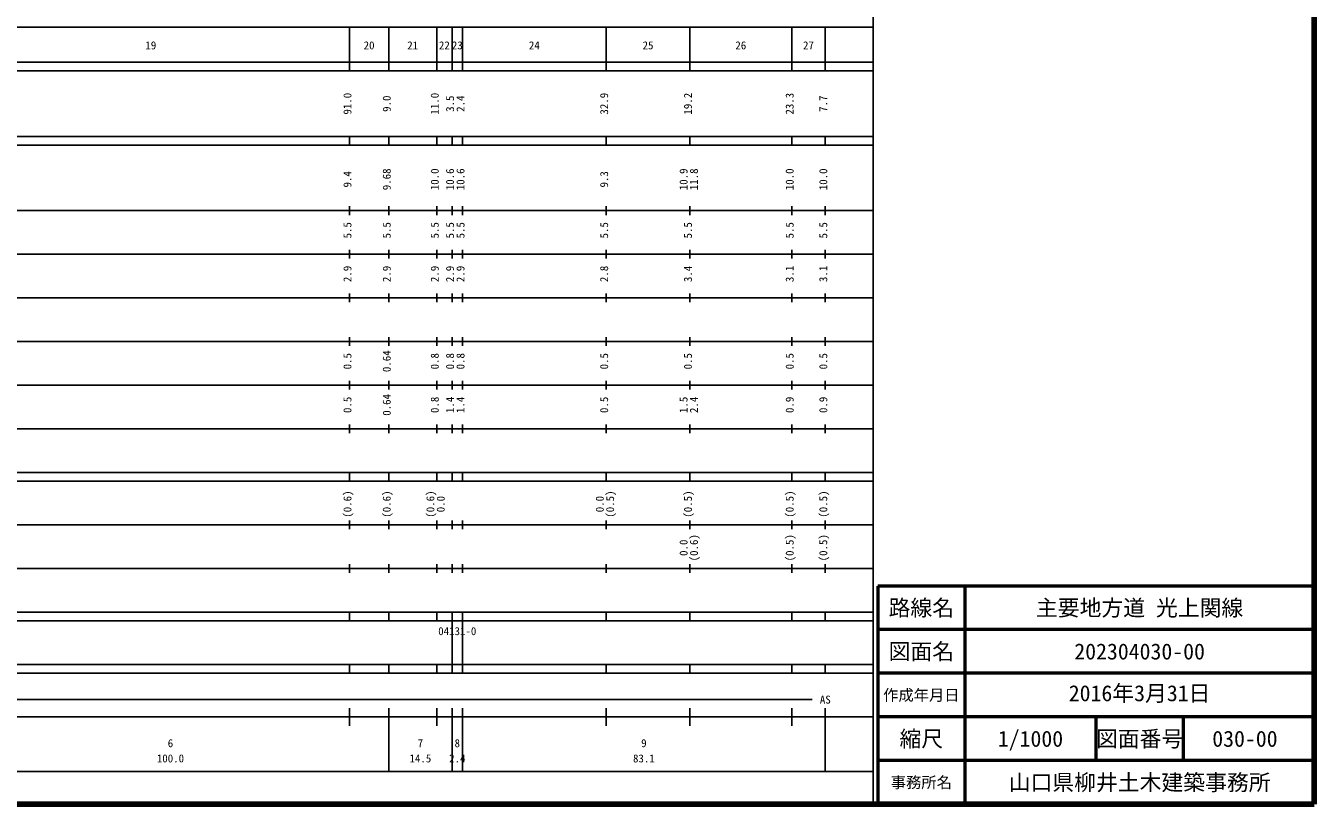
# Model space of a CAD drawing. Units: millimetres on the paper, enlarged 1000 times. Extents: x 40000 to 680000, y 20000 to 380000.
# Drawn here: x 384856 to 680000, y 20000 to 198357 of the extents above; entities that cross this region are included whole.
import ezdxf
from ezdxf.enums import TextEntityAlignment as Align

# ---------------------------------------------------------------- set-up
doc = ezdxf.new("R2010")
doc.units = ezdxf.units.MM
doc.header["$LTSCALE"] = 1000
for name, color, linetype, lineweight in [('M-TTL', 2, 'Continuous', 140), ('M-TTL-BAND', 7, 'Continuous', 25), ('M-TTL-FRAM', 2, 'Continuous', 50), ('M-TTL-LINE', 7, 'Continuous', 50)]:
    doc.layers.add(name, color=color, linetype=linetype, lineweight=lineweight)
doc.layers.add('M-TTL-TXT', color=7, linetype='Continuous')
doc.styles.add('ＭＳ ゴシック', font='')
doc.styles.get('ＭＳ ゴシック').set_extended_font_data('MS Gothic')

msp = doc.modelspace()

# ---------------------------------------------------------------- linework, layer by layer
at = {"layer": 'M-TTL'}
for p, q in [((680000, 20000), (680000, 380000)), ((40000, 20000), (680000, 20000))]:
    msp.add_line(p, q, dxfattribs=at)
at = {"layer": 'M-TTL-BAND'}
for p, q in [((579000, 20000), (579000, 370000)), ((68000, 198000), (579000, 198000)), ((459000, 188000), (459000, 198000)), ((468000, 188000), (468000, 198000)), ((479000, 188000), (479000, 198000)), ((482500, 188000), (482500, 198000)), ((484900, 188000), (484900, 198000)), ((517800, 188000), (517800, 198000)), ((537000, 188000), (537000, 198000)), ((560300, 188000), (560300, 198000)), ((568000, 188000), (568000, 198000)), ((40000, 190000), (579000, 190000)), ((40000, 188000), (579000, 188000)), ((40000, 173000), (579000, 173000)), ((459000, 171000), (459000, 173000)), ((468000, 171000), (468000, 173000)), ((479000, 171000), (479000, 173000)), ((482500, 171000), (482500, 173000)), ((484900, 171000), (484900, 173000)), ((517800, 171000), (517800, 173000)), ((537000, 171000), (537000, 173000)), ((560300, 171000), (560300, 173000)), ((568000, 171000), (568000, 173000)), ((40000, 171000), (579000, 171000)), ((459000, 155000), (459000, 157000)), ((468000, 155000), (468000, 157000)), ((479000, 155000), (479000, 157000)), ((482500, 155000), (482500, 157000)), ((484900, 155000), (484900, 157000)), ((517800, 155000), (517800, 157000)), ((537000, 155000), (537000, 157000)), ((560300, 155000), (560300, 157000)), ((568000, 155000), (568000, 157000)), ((40000, 156000), (579000, 156000)), ((46000, 146000), (579000, 146000)), ((459000, 145000), (459000, 147000)), ((468000, 145000), (468000, 147000)), ((479000, 145000), (479000, 147000)), ((482500, 145000), (482500, 147000)), ((484900, 145000), (484900, 147000)), ((517800, 145000), (517800, 147000)), ((537000, 145000), (537000, 147000)), ((560300, 145000), (560300, 147000)), ((568000, 145000), (568000, 147000)), ((52000, 136000), (579000, 136000)), ((459000, 135000), (459000, 137000)), ((468000, 135000), (468000, 137000)), ((479000, 135000), (479000, 137000)), ((482500, 135000), (482500, 137000)), ((484900, 135000), (484900, 137000)), ((517800, 135000), (517800, 137000)), ((537000, 135000), (537000, 137000)), ((560300, 135000), (560300, 137000)), ((568000, 135000), (568000, 137000)), ((459000, 125000), (459000, 127000)), ((468000, 125000), (468000, 127000)), ((479000, 125000), (479000, 127000)), ((482500, 125000), (482500, 127000)), ((484900, 125000), (484900, 127000)), ((517800, 125000), (517800, 127000)), ((537000, 125000), (537000, 127000)), ((560300, 125000), (560300, 127000)), ((568000, 125000), (568000, 127000)), ((46000, 126000), (579000, 126000)), ((52000, 116000), (579000, 116000)), ((459000, 115000), (459000, 117000)), ((468000, 115000), (468000, 117000)), ((479000, 115000), (479000, 117000)), ((482500, 115000), (482500, 117000)), ((484900, 115000), (484900, 117000)), ((517800, 115000), (517800, 117000)), ((537000, 115000), (537000, 117000)), ((560300, 115000), (560300, 117000)), ((568000, 115000), (568000, 117000)), ((459000, 105000), (459000, 107000)), ((468000, 105000), (468000, 107000)), ((479000, 105000), (479000, 107000)), ((482500, 105000), (482500, 107000)), ((484900, 105000), (484900, 107000)), ((517800, 105000), (517800, 107000)), ((537000, 105000), (537000, 107000)), ((560300, 105000), (560300, 107000)), ((568000, 105000), (568000, 107000)), ((46000, 106000), (579000, 106000)), ((40000, 96000), (579000, 96000)), ((459000, 94000), (459000, 96000)), ((468000, 94000), (468000, 96000)), ((479000, 94000), (479000, 96000)), ((482500, 94000), (482500, 96000)), ((484900, 94000), (484900, 96000)), ((517800, 94000), (517800, 96000)), ((537000, 94000), (537000, 96000)), ((560300, 94000), (560300, 96000)), ((568000, 94000), (568000, 96000)), ((40000, 94000), (579000, 94000)), ((49000, 84000), (579000, 84000)), ((459000, 83000), (459000, 85000)), ((468000, 83000), (468000, 85000)), ((479000, 83000), (479000, 85000)), ((482500, 83000), (482500, 85000)), ((484900, 83000), (484900, 85000)), ((517800, 83000), (517800, 85000)), ((537000, 83000), (537000, 85000)), ((560300, 83000), (560300, 85000)), ((568000, 83000), (568000, 85000)), ((40000, 74000), (579000, 74000)), ((459000, 73000), (459000, 75000)), ((468000, 73000), (468000, 75000)), ((479000, 73000), (479000, 75000)), ((482500, 73000), (482500, 75000)), ((484900, 73000), (484900, 75000)), ((517800, 73000), (517800, 75000)), ((537000, 73000), (537000, 75000)), ((560300, 73000), (560300, 75000)), ((568000, 73000), (568000, 75000)), ((40000, 64000), (579000, 64000)), ((40000, 62000), (579000, 62000)), ((459000, 62000), (459000, 64000)), ((468000, 62000), (468000, 64000)), ((479000, 62000), (479000, 64000)), ((482500, 62000), (482500, 64000)), ((482500, 52000), (482500, 62000)), ((484900, 62000), (484900, 64000)), ((484900, 52000), (484900, 62000)), ((517800, 62000), (517800, 64000)), ((537000, 62000), (537000, 64000)), ((560300, 62000), (560300, 64000)), ((568000, 62000), (568000, 64000)), ((40000, 52000), (579000, 52000)), ((459000, 50000), (459000, 52000)), ((468000, 50000), (468000, 52000)), ((479000, 50000), (479000, 52000)), ((482500, 50000), (482500, 52000)), ((484900, 50000), (484900, 52000)), ((517800, 50000), (517800, 52000)), ((537000, 50000), (537000, 52000)), ((560300, 50000), (560300, 52000)), ((568000, 50000), (568000, 52000)), ((40000, 50000), (579000, 50000)), ((71000, 44000), (565000, 44000)), ((459000, 38000), (459000, 42000)), ((468000, 27500), (468000, 42000)), ((479000, 38000), (479000, 42000)), ((482500, 27500), (482500, 42000)), ((484900, 27500), (484900, 42000)), ((517800, 38000), (517800, 42000)), ((537000, 38000), (537000, 42000)), ((560300, 38000), (560300, 42000)), ((568000, 27500), (568000, 42000)), ((40000, 40000), (579000, 40000)), ((68000, 27500), (579000, 27500))]:
    msp.add_line(p, q, dxfattribs=at)
at = {"layer": 'M-TTL-FRAM'}
for p, q in [((680000, 70000), (580000, 70000)), ((580000, 70000), (580000, 20000))]:
    msp.add_line(p, q, dxfattribs=at)
at = {"layer": 'M-TTL-LINE'}
for p, q in [((600000, 70000), (600000, 20000)), ((680000, 60000), (580000, 60000)), ((680000, 50000), (580000, 50000)), ((680000, 40000), (580000, 40000)), ((630000, 40000), (630000, 30000)), ((650000, 40000), (650000, 30000)), ((680000, 30000), (580000, 30000))]:
    msp.add_line(p, q, dxfattribs=at)

# ---------------------------------------------------------------- texts
at = {"layer": 'M-TTL-BAND', "style": 'ＭＳ ゴシック'}
for s, p in [('19', (413500, 192405)), ('20', (463500, 192405)), ('21', (473500, 192405)), ('22', (480750, 192405)), ('23', (483700, 192405)), ('24', (501350, 192405)), ('25', (527400, 192405)), ('26', (548650, 192405)), ('27', (564150, 192405)), ('AS', (568000, 42500)), ('6', (418000, 32523)), ('7', (475250, 32523)), ('8', (483700, 32523)), ('9', (526450, 32523)), ('100.0', (418000, 29033)), ('14.5', (475250, 29033)), ('2.4', (483700, 29033)), ('83.1', (526450, 29033))]:
    msp.add_text(s, height=1833, dxfattribs=at).set_placement(p, align=Align.BOTTOM_CENTER)
for s, p in [('91.0', (460000, 180500)), ('9.0', (469000, 180500)), ('11.0', (480000, 180500)), ('3.5', (483500, 180500)), ('2.4', (485900, 180500)), ('32.9', (518800, 180500)), ('19.2', (538000, 180500)), ('23.3', (561300, 180500)), ('7.7', (569000, 180500)), ('9.68', (469000, 163174)), ('10.0', (480000, 163174)), ('10.6', (483500, 163174)), ('10.6', (485900, 163174)), ('10.9', (537000, 163174)), ('11.8', (539370, 163174)), ('10.0', (561300, 163174)), ('10.0', (569000, 163174)), ('9.4', (460000, 163174)), ('9.3', (518800, 163174)), ('5.5', (460000, 151500)), ('5.5', (469000, 151500)), ('5.5', (480000, 151500)), ('5.5', (483500, 151500)), ('5.5', (485900, 151500)), ('5.5', (518800, 151500)), ('5.5', (538000, 151500)), ('5.5', (561300, 151500)), ('5.5', (569000, 151500)), ('2.9', (460000, 141500)), ('2.9', (469000, 141500)), ('2.9', (480000, 141500)), ('2.9', (483500, 141500)), ('2.9', (485900, 141500)), ('2.8', (518800, 141500)), ('3.4', (538000, 141500)), ('3.1', (561300, 141500)), ('3.1', (569000, 141500)), ('0.5', (460000, 121500)), ('0.64', (469000, 121500)), ('0.8', (480000, 121500)), ('0.8', (483500, 121500)), ('0.8', (485900, 121500)), ('0.5', (518800, 121500)), ('0.5', (538000, 121500)), ('0.5', (561300, 121500)), ('0.5', (569000, 121500)), ('0.5', (460000, 111500)), ('0.64', (469000, 111500)), ('0.8', (480000, 111500)), ('1.4', (483500, 111500)), ('1.4', (485900, 111500)), ('0.5', (518800, 111500)), ('1.5', (537000, 111500)), ('2.4', (539370, 111500)), ('0.9', (561300, 111500)), ('0.9', (569000, 111500)), ('(0.6)', (460000, 88764)), ('(0.6)', (469000, 88764)), ('(0.6)', (479000, 88764)), ('(0.5)', (520170, 88764)), ('(0.5)', (538000, 88764)), ('(0.5)', (561300, 88764)), ('(0.5)', (569000, 88764)), ('0.0', (481370, 88764)), ('0.0', (517800, 88764)), ('0.0', (537000, 78764)), ('(0.6)', (539370, 78764)), ('(0.5)', (561300, 78764)), ('(0.5)', (569000, 78764))]:
    msp.add_text(s, height=1833, rotation=90, dxfattribs=at).set_placement(p, align=Align.BOTTOM_CENTER)
msp.add_text('04131-0', height=1833, dxfattribs=at).set_placement((483700, 59655), align=Align.MIDDLE_CENTER)
at = {"layer": 'M-TTL-TXT', "style": 'ＭＳ ゴシック'}
for s, height, p in [('路線名', 3666, (590000, 65000)), ('路線名', 3666, (590000, 65000)), ('主要地方道 光上関線', 3666, (640000, 65000)), ('図面名', 3666, (590000, 55000)), ('図面名', 3666, (590000, 55000)), ('202304030-00', 3666, (640000, 55000)), ('作成年月日', 2566, (590000, 45000)), ('作成年月日', 2566, (590000, 45000)), ('縮尺', 3666, (590000, 35000)), ('縮尺', 3666, (590000, 35000)), ('1/1000', 3666, (615000, 35000)), ('図面番号', 3666, (640000, 35000)), ('図面番号', 3666, (640000, 35000)), ('030-00', 3666, (664125, 35000)), ('事務所名', 2566, (590000, 25000)), ('事務所名', 2566, (590000, 25000)), ('山口県柳井土木建築事務所', 3666, (640000, 25000))]:
    msp.add_text(s, height=height, dxfattribs=at).set_placement(p, align=Align.MIDDLE_CENTER)
msp.add_text('2016年3月31日', height=3666, dxfattribs=at).set_placement((640000, 42500), align=Align.BOTTOM_CENTER)

doc.saveas('drawing.dxf')
